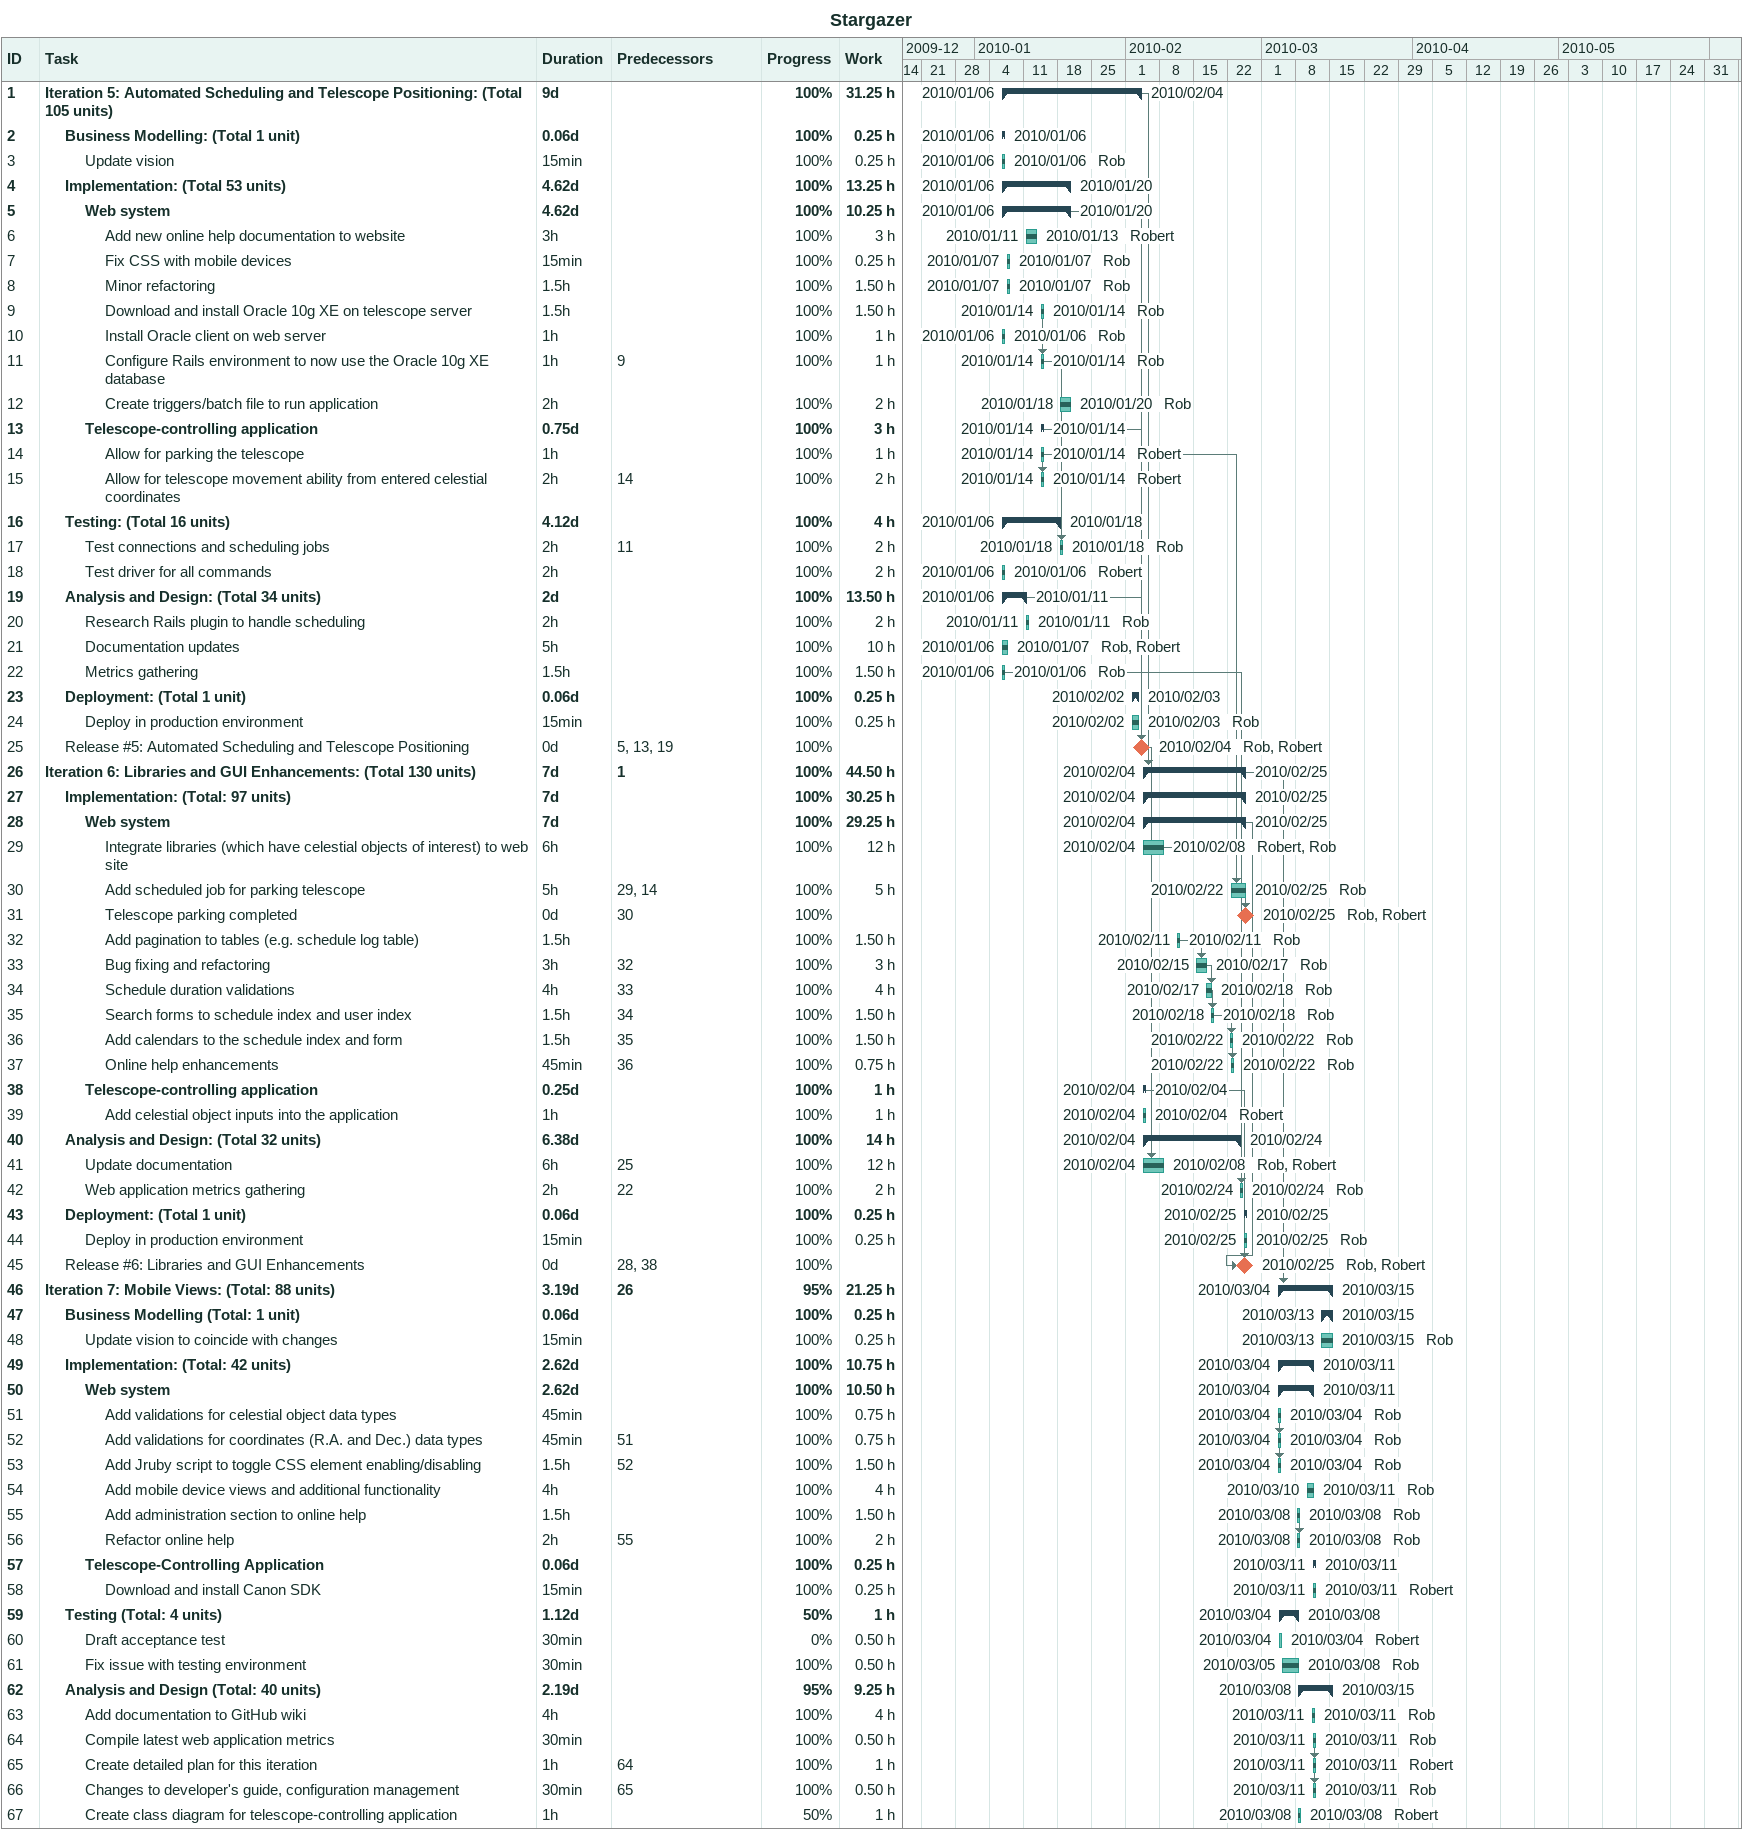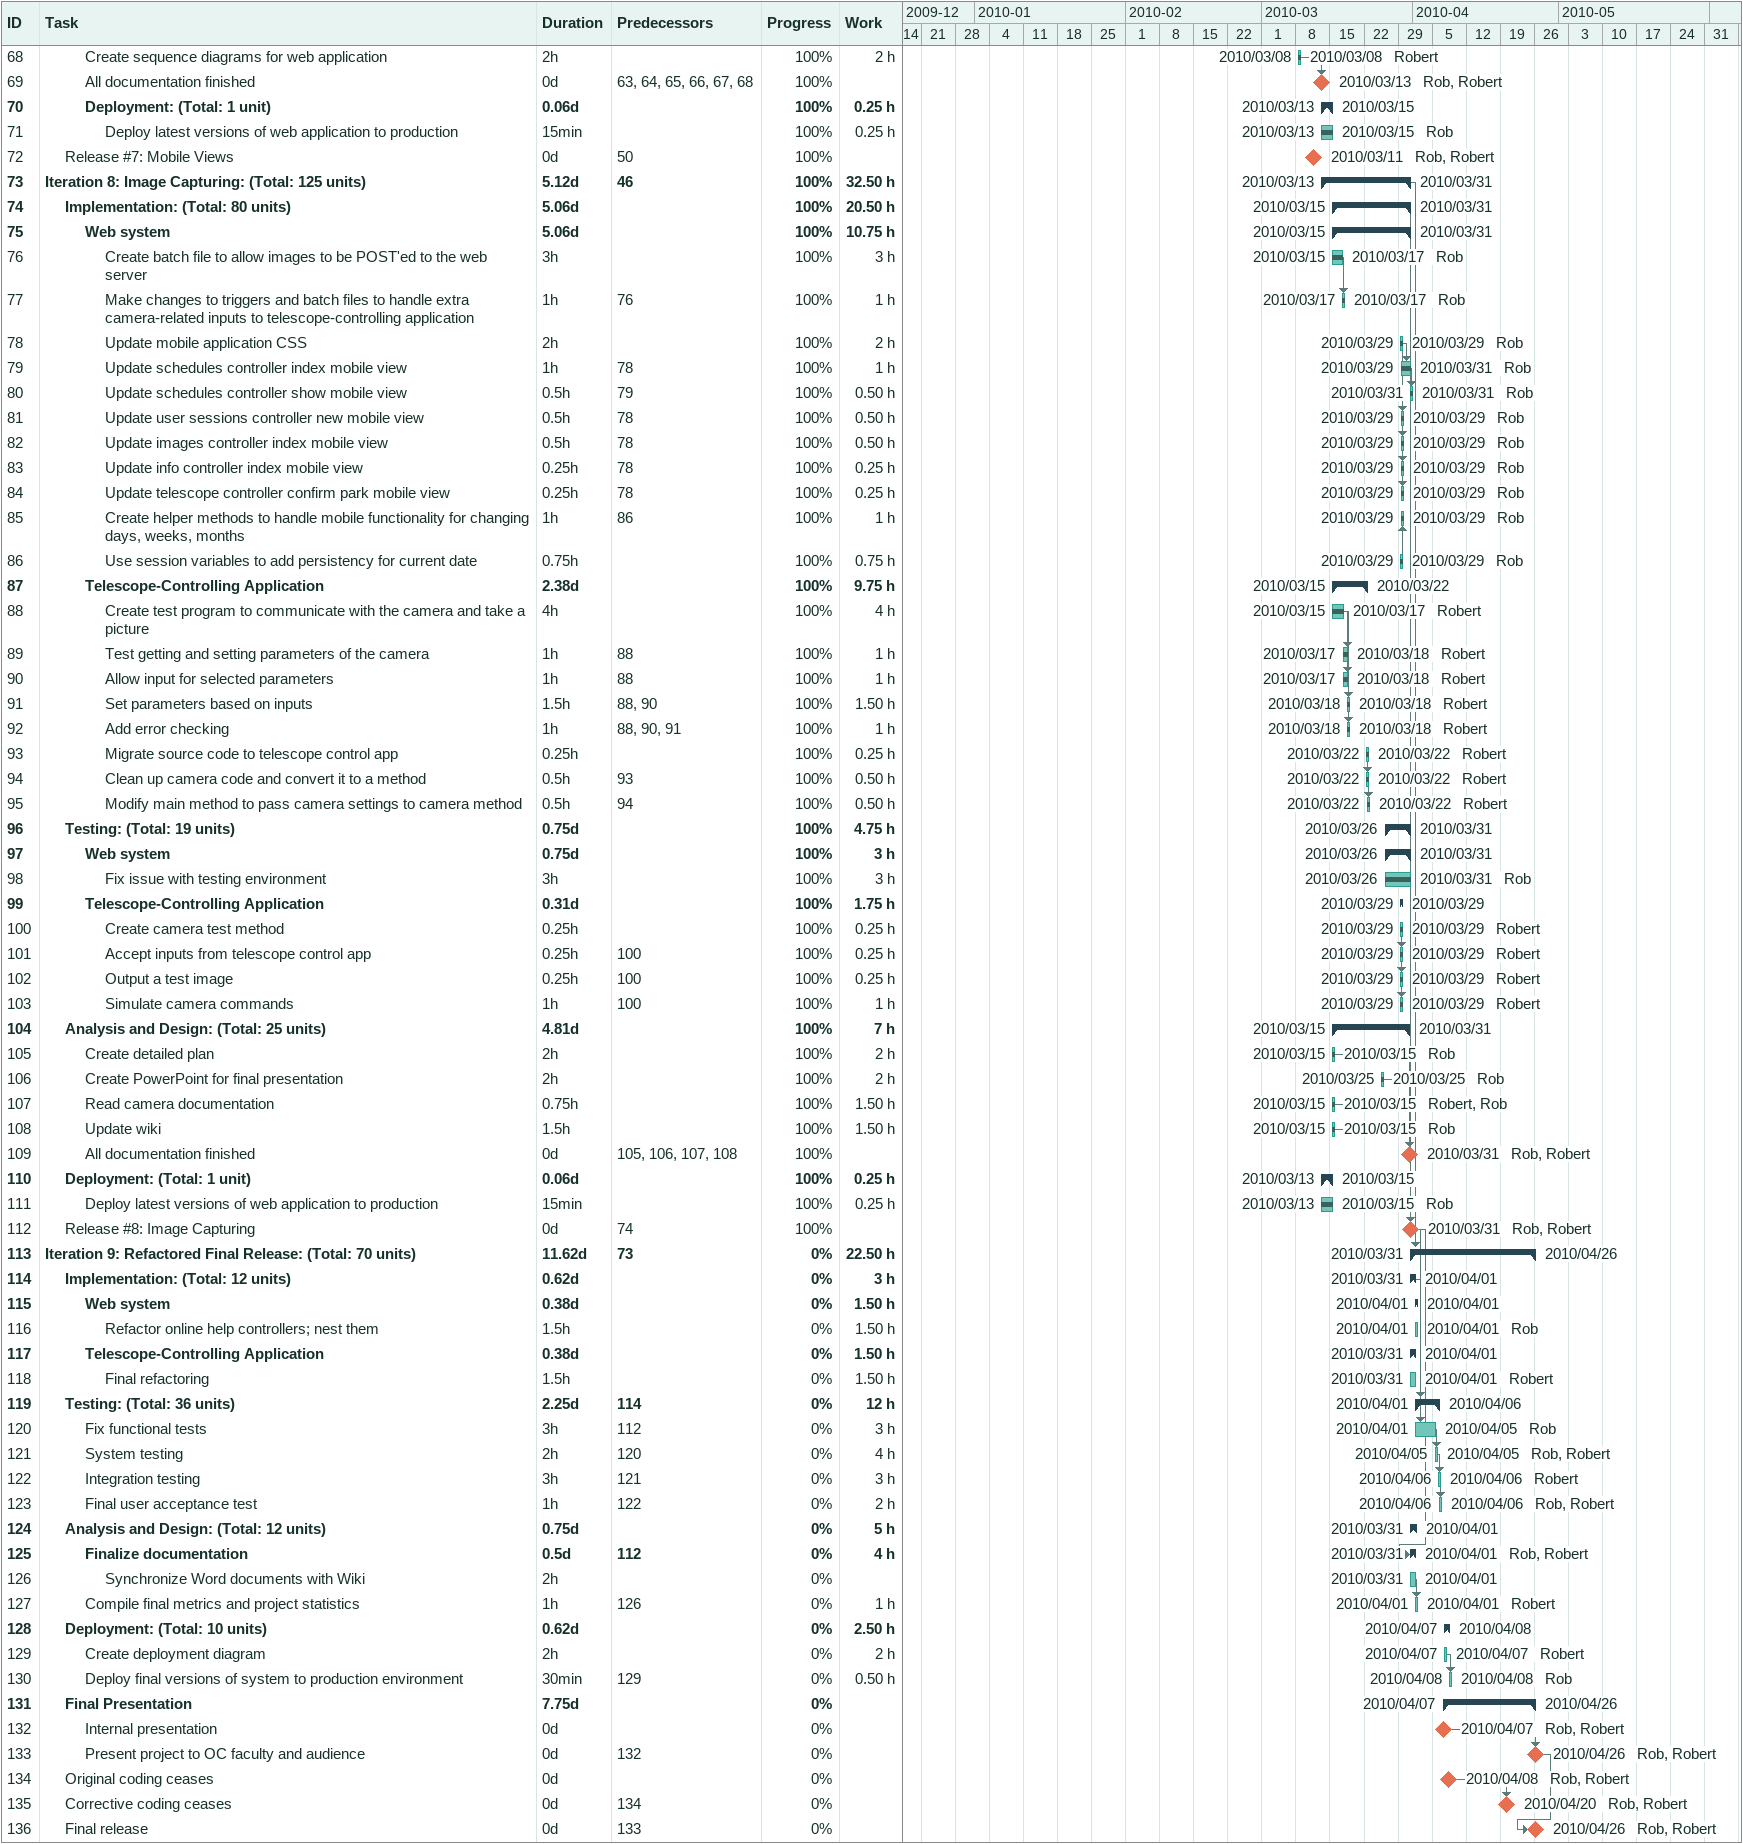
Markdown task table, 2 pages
Stargazer

| ID | Level | Task | Duration | Start | Finish | Predecessors | Resources | % complete | Work (h) |
|---|---|---|---|---|---|---|---|---|---|
| 1 | 1 | **Iteration 5: Automated Scheduling and Telescope Positioning: (Total 105 units)** | 9d | 2010-01-06 | 2010-02-04 |  |  | 100 | 31.25 |
| 2 | 2 | **Business Modelling: (Total 1 unit)** | 0.06d | 2010-01-06 | 2010-01-06 |  |  | 100 | 0.25 |
| 3 | 3 | Update vision | 15min | 2010-01-06 | 2010-01-06 |  | Rob | 100 | 0.25 |
| 4 | 2 | **Implementation: (Total 53 units)** | 4.62d | 2010-01-06 | 2010-01-20 |  |  | 100 | 13.25 |
| 5 | 3 | **Web system** | 4.62d | 2010-01-06 | 2010-01-20 |  |  | 100 | 10.25 |
| 6 | 4 | Add new online help documentation to website | 3h | 2010-01-11 | 2010-01-13 |  | Robert | 100 | 3 |
| 7 | 4 | Fix CSS with mobile devices | 15min | 2010-01-07 | 2010-01-07 |  | Rob | 100 | 0.25 |
| 8 | 4 | Minor refactoring | 1.5h | 2010-01-07 | 2010-01-07 |  | Rob | 100 | 1.50 |
| 9 | 4 | Download and install Oracle 10g XE on telescope server | 1.5h | 2010-01-14 | 2010-01-14 |  | Rob | 100 | 1.50 |
| 10 | 4 | Install Oracle client on web server | 1h | 2010-01-06 | 2010-01-06 |  | Rob | 100 | 1 |
| 11 | 4 | Configure Rails environment to now use the Oracle 10g XE database | 1h | 2010-01-14 | 2010-01-14 | 9 | Rob | 100 | 1 |
| 12 | 4 | Create triggers/batch file to run application | 2h | 2010-01-18 | 2010-01-20 |  | Rob | 100 | 2 |
| 13 | 3 | **Telescope-controlling application** | 0.75d | 2010-01-14 | 2010-01-14 |  |  | 100 | 3 |
| 14 | 4 | Allow for parking the telescope | 1h | 2010-01-14 | 2010-01-14 |  | Robert | 100 | 1 |
| 15 | 4 | Allow for telescope movement ability from entered celestial coordinates | 2h | 2010-01-14 | 2010-01-14 | 14 | Robert | 100 | 2 |
| 16 | 2 | **Testing: (Total 16 units)** | 4.12d | 2010-01-06 | 2010-01-18 |  |  | 100 | 4 |
| 17 | 3 | Test connections and scheduling jobs | 2h | 2010-01-18 | 2010-01-18 | 11 | Rob | 100 | 2 |
| 18 | 3 | Test driver for all commands | 2h | 2010-01-06 | 2010-01-06 |  | Robert | 100 | 2 |
| 19 | 2 | **Analysis and Design: (Total 34 units)** | 2d | 2010-01-06 | 2010-01-11 |  |  | 100 | 13.50 |
| 20 | 3 | Research Rails plugin to handle scheduling | 2h | 2010-01-11 | 2010-01-11 |  | Rob | 100 | 2 |
| 21 | 3 | Documentation updates | 5h | 2010-01-06 | 2010-01-07 |  | Rob, Robert | 100 | 10 |
| 22 | 3 | Metrics gathering | 1.5h | 2010-01-06 | 2010-01-06 |  | Rob | 100 | 1.50 |
| 23 | 2 | **Deployment: (Total 1 unit)** | 0.06d | 2010-02-02 | 2010-02-03 |  |  | 100 | 0.25 |
| 24 | 3 | Deploy in production environment | 15min | 2010-02-02 | 2010-02-03 |  | Rob | 100 | 0.25 |
| 25 | 2 | Release #5: Automated Scheduling and Telescope Positioning | 0d | 2010-02-04 | 2010-02-04 | 5, 13, 19 | Rob, Robert | 100 |  |
| 26 | 1 | **Iteration 6: Libraries and GUI Enhancements: (Total 130 units)** | 7d | 2010-02-04 | 2010-02-25 | 1 |  | 100 | 44.50 |
| 27 | 2 | **Implementation: (Total: 97 units)** | 7d | 2010-02-04 | 2010-02-25 |  |  | 100 | 30.25 |
| 28 | 3 | **Web system** | 7d | 2010-02-04 | 2010-02-25 |  |  | 100 | 29.25 |
| 29 | 4 | Integrate libraries (which have celestial objects of interest) to web site | 6h | 2010-02-04 | 2010-02-08 |  | Robert, Rob | 100 | 12 |
| 30 | 4 | Add scheduled job for parking telescope | 5h | 2010-02-22 | 2010-02-25 | 29, 14 | Rob | 100 | 5 |
| 31 | 4 | Telescope parking completed | 0d | 2010-02-25 | 2010-02-25 | 30 | Rob, Robert | 100 |  |
| 32 | 4 | Add pagination to tables (e.g. schedule log table) | 1.5h | 2010-02-11 | 2010-02-11 |  | Rob | 100 | 1.50 |
| 33 | 4 | Bug fixing and refactoring | 3h | 2010-02-15 | 2010-02-17 | 32 | Rob | 100 | 3 |
| 34 | 4 | Schedule duration validations | 4h | 2010-02-17 | 2010-02-18 | 33 | Rob | 100 | 4 |
| 35 | 4 | Search forms to schedule index and user index | 1.5h | 2010-02-18 | 2010-02-18 | 34 | Rob | 100 | 1.50 |
| 36 | 4 | Add calendars to the schedule index and form | 1.5h | 2010-02-22 | 2010-02-22 | 35 | Rob | 100 | 1.50 |
| 37 | 4 | Online help enhancements | 45min | 2010-02-22 | 2010-02-22 | 36 | Rob | 100 | 0.75 |
| 38 | 3 | **Telescope-controlling application** | 0.25d | 2010-02-04 | 2010-02-04 |  |  | 100 | 1 |
| 39 | 4 | Add celestial object inputs into the application | 1h | 2010-02-04 | 2010-02-04 |  | Robert | 100 | 1 |
| 40 | 2 | **Analysis and Design: (Total 32 units)** | 6.38d | 2010-02-04 | 2010-02-24 |  |  | 100 | 14 |
| 41 | 3 | Update documentation | 6h | 2010-02-04 | 2010-02-08 | 25 | Rob, Robert | 100 | 12 |
| 42 | 3 | Web application metrics gathering | 2h | 2010-02-24 | 2010-02-24 | 22 | Rob | 100 | 2 |
| 43 | 2 | **Deployment: (Total 1 unit)** | 0.06d | 2010-02-25 | 2010-02-25 |  |  | 100 | 0.25 |
| 44 | 3 | Deploy in production environment | 15min | 2010-02-25 | 2010-02-25 |  | Rob | 100 | 0.25 |
| 45 | 2 | Release #6: Libraries and GUI Enhancements | 0d | 2010-02-25 | 2010-02-25 | 28, 38 | Rob, Robert | 100 |  |
| 46 | 1 | **Iteration 7: Mobile Views: (Total: 88 units)** | 3.19d | 2010-03-04 | 2010-03-15 | 26 |  | 95 | 21.25 |
| 47 | 2 | **Business Modelling (Total: 1 unit)** | 0.06d | 2010-03-13 | 2010-03-15 |  |  | 100 | 0.25 |
| 48 | 3 | Update vision to coincide with changes | 15min | 2010-03-13 | 2010-03-15 |  | Rob | 100 | 0.25 |
| 49 | 2 | **Implementation: (Total: 42 units)** | 2.62d | 2010-03-04 | 2010-03-11 |  |  | 100 | 10.75 |
| 50 | 3 | **Web system** | 2.62d | 2010-03-04 | 2010-03-11 |  |  | 100 | 10.50 |
| 51 | 4 | Add validations for celestial object data types | 45min | 2010-03-04 | 2010-03-04 |  | Rob | 100 | 0.75 |
| 52 | 4 | Add validations for coordinates (R.A. and Dec.) data types | 45min | 2010-03-04 | 2010-03-04 | 51 | Rob | 100 | 0.75 |
| 53 | 4 | Add Jruby script to toggle CSS element enabling/disabling | 1.5h | 2010-03-04 | 2010-03-04 | 52 | Rob | 100 | 1.50 |
| 54 | 4 | Add mobile device views and additional functionality | 4h | 2010-03-10 | 2010-03-11 |  | Rob | 100 | 4 |
| 55 | 4 | Add administration section to online help | 1.5h | 2010-03-08 | 2010-03-08 |  | Rob | 100 | 1.50 |
| 56 | 4 | Refactor online help | 2h | 2010-03-08 | 2010-03-08 | 55 | Rob | 100 | 2 |
| 57 | 3 | **Telescope-Controlling Application** | 0.06d | 2010-03-11 | 2010-03-11 |  |  | 100 | 0.25 |
| 58 | 4 | Download and install Canon SDK | 15min | 2010-03-11 | 2010-03-11 |  | Robert | 100 | 0.25 |
| 59 | 2 | **Testing (Total: 4 units)** | 1.12d | 2010-03-04 | 2010-03-08 |  |  | 50 | 1 |
| 60 | 3 | Draft acceptance test | 30min | 2010-03-04 | 2010-03-04 |  | Robert | 0 | 0.50 |
| 61 | 3 | Fix issue with testing environment | 30min | 2010-03-05 | 2010-03-08 |  | Rob | 100 | 0.50 |
| 62 | 2 | **Analysis and Design (Total: 40 units)** | 2.19d | 2010-03-08 | 2010-03-15 |  |  | 95 | 9.25 |
| 63 | 3 | Add documentation to GitHub wiki | 4h | 2010-03-11 | 2010-03-11 |  | Rob | 100 | 4 |
| 64 | 3 | Compile latest web application metrics | 30min | 2010-03-11 | 2010-03-11 |  | Rob | 100 | 0.50 |
| 65 | 3 | Create detailed plan for this iteration | 1h | 2010-03-11 | 2010-03-11 | 64 | Robert | 100 | 1 |
| 66 | 3 | Changes to developer's guide, configuration management | 30min | 2010-03-11 | 2010-03-11 | 65 | Rob | 100 | 0.50 |
| 67 | 3 | Create class diagram for telescope-controlling application | 1h | 2010-03-08 | 2010-03-08 |  | Robert | 50 | 1 |
| 68 | 3 | Create sequence diagrams for web application | 2h | 2010-03-08 | 2010-03-08 |  | Robert | 100 | 2 |
| 69 | 3 | All documentation finished | 0d | 2010-03-13 | 2010-03-13 | 63, 64, 65, 66, 67, 68 | Rob, Robert | 100 |  |
| 70 | 3 | **Deployment: (Total: 1 unit)** | 0.06d | 2010-03-13 | 2010-03-15 |  |  | 100 | 0.25 |
| 71 | 4 | Deploy latest versions of web application to production | 15min | 2010-03-13 | 2010-03-15 |  | Rob | 100 | 0.25 |
| 72 | 2 | Release #7: Mobile Views | 0d | 2010-03-11 | 2010-03-11 | 50 | Rob, Robert | 100 |  |
| 73 | 1 | **Iteration 8: Image Capturing: (Total: 125 units)** | 5.12d | 2010-03-13 | 2010-03-31 | 46 |  | 100 | 32.50 |
| 74 | 2 | **Implementation: (Total: 80 units)** | 5.06d | 2010-03-15 | 2010-03-31 |  |  | 100 | 20.50 |
| 75 | 3 | **Web system** | 5.06d | 2010-03-15 | 2010-03-31 |  |  | 100 | 10.75 |
| 76 | 4 | Create batch file to allow images to be POST'ed to the web server | 3h | 2010-03-15 | 2010-03-17 |  | Rob | 100 | 3 |
| 77 | 4 | Make changes to triggers and batch files to handle extra camera-related inputs to telescope-controlling application | 1h | 2010-03-17 | 2010-03-17 | 76 | Rob | 100 | 1 |
| 78 | 4 | Update mobile application CSS | 2h | 2010-03-29 | 2010-03-29 |  | Rob | 100 | 2 |
| 79 | 4 | Update schedules controller index mobile view | 1h | 2010-03-29 | 2010-03-31 | 78 | Rob | 100 | 1 |
| 80 | 4 | Update schedules controller show mobile view | 0.5h | 2010-03-31 | 2010-03-31 | 79 | Rob | 100 | 0.50 |
| 81 | 4 | Update user sessions controller new mobile view | 0.5h | 2010-03-29 | 2010-03-29 | 78 | Rob | 100 | 0.50 |
| 82 | 4 | Update images controller index mobile view | 0.5h | 2010-03-29 | 2010-03-29 | 78 | Rob | 100 | 0.50 |
| 83 | 4 | Update info controller index mobile view | 0.25h | 2010-03-29 | 2010-03-29 | 78 | Rob | 100 | 0.25 |
| 84 | 4 | Update telescope controller confirm park mobile view | 0.25h | 2010-03-29 | 2010-03-29 | 78 | Rob | 100 | 0.25 |
| 85 | 4 | Create helper methods to handle mobile functionality for changing days, weeks, months | 1h | 2010-03-29 | 2010-03-29 | 86 | Rob | 100 | 1 |
| 86 | 4 | Use session variables to add persistency for current date | 0.75h | 2010-03-29 | 2010-03-29 |  | Rob | 100 | 0.75 |
| 87 | 3 | **Telescope-Controlling Application** | 2.38d | 2010-03-15 | 2010-03-22 |  |  | 100 | 9.75 |
| 88 | 4 | Create test program to communicate with the camera and take a picture | 4h | 2010-03-15 | 2010-03-17 |  | Robert | 100 | 4 |
| 89 | 4 | Test getting and setting parameters of the camera | 1h | 2010-03-17 | 2010-03-18 | 88 | Robert | 100 | 1 |
| 90 | 4 | Allow input for selected parameters | 1h | 2010-03-17 | 2010-03-18 | 88 | Robert | 100 | 1 |
| 91 | 4 | Set parameters based on inputs | 1.5h | 2010-03-18 | 2010-03-18 | 88, 90 | Robert | 100 | 1.50 |
| 92 | 4 | Add error checking | 1h | 2010-03-18 | 2010-03-18 | 88, 90, 91 | Robert | 100 | 1 |
| 93 | 4 | Migrate source code to telescope control app | 0.25h | 2010-03-22 | 2010-03-22 |  | Robert | 100 | 0.25 |
| 94 | 4 | Clean up camera code and convert it to a method | 0.5h | 2010-03-22 | 2010-03-22 | 93 | Robert | 100 | 0.50 |
| 95 | 4 | Modify main method to pass camera settings to camera method | 0.5h | 2010-03-22 | 2010-03-22 | 94 | Robert | 100 | 0.50 |
| 96 | 2 | **Testing: (Total: 19 units)** | 0.75d | 2010-03-26 | 2010-03-31 |  |  | 100 | 4.75 |
| 97 | 3 | **Web system** | 0.75d | 2010-03-26 | 2010-03-31 |  |  | 100 | 3 |
| 98 | 4 | Fix issue with testing environment | 3h | 2010-03-26 | 2010-03-31 |  | Rob | 100 | 3 |
| 99 | 3 | **Telescope-Controlling Application** | 0.31d | 2010-03-29 | 2010-03-29 |  |  | 100 | 1.75 |
| 100 | 4 | Create camera test method | 0.25h | 2010-03-29 | 2010-03-29 |  | Robert | 100 | 0.25 |
| 101 | 4 | Accept inputs from telescope control app | 0.25h | 2010-03-29 | 2010-03-29 | 100 | Robert | 100 | 0.25 |
| 102 | 4 | Output a test image | 0.25h | 2010-03-29 | 2010-03-29 | 100 | Robert | 100 | 0.25 |
| 103 | 4 | Simulate camera commands | 1h | 2010-03-29 | 2010-03-29 | 100 | Robert | 100 | 1 |
| 104 | 2 | **Analysis and Design: (Total: 25 units)** | 4.81d | 2010-03-15 | 2010-03-31 |  |  | 100 | 7 |
| 105 | 3 | Create detailed plan | 2h | 2010-03-15 | 2010-03-15 |  | Rob | 100 | 2 |
| 106 | 3 | Create PowerPoint for final presentation | 2h | 2010-03-25 | 2010-03-25 |  | Rob | 100 | 2 |
| 107 | 3 | Read camera documentation | 0.75h | 2010-03-15 | 2010-03-15 |  | Robert, Rob | 100 | 1.50 |
| 108 | 3 | Update wiki | 1.5h | 2010-03-15 | 2010-03-15 |  | Rob | 100 | 1.50 |
| 109 | 3 | All documentation finished | 0d | 2010-03-31 | 2010-03-31 | 105, 106, 107, 108 | Rob, Robert | 100 |  |
| 110 | 2 | **Deployment: (Total: 1 unit)** | 0.06d | 2010-03-13 | 2010-03-15 |  |  | 100 | 0.25 |
| 111 | 3 | Deploy latest versions of web application to production | 15min | 2010-03-13 | 2010-03-15 |  | Rob | 100 | 0.25 |
| 112 | 2 | Release #8: Image Capturing | 0d | 2010-03-31 | 2010-03-31 | 74 | Rob, Robert | 100 |  |
| 113 | 1 | **Iteration 9: Refactored Final Release: (Total: 70 units)** | 11.62d | 2010-03-31 | 2010-04-26 | 73 |  | 0 | 22.50 |
| 114 | 2 | **Implementation: (Total: 12 units)** | 0.62d | 2010-03-31 | 2010-04-01 |  |  | 0 | 3 |
| 115 | 3 | **Web system** | 0.38d | 2010-04-01 | 2010-04-01 |  |  | 0 | 1.50 |
| 116 | 4 | Refactor online help controllers; nest them | 1.5h | 2010-04-01 | 2010-04-01 |  | Rob | 0 | 1.50 |
| 117 | 3 | **Telescope-Controlling Application** | 0.38d | 2010-03-31 | 2010-04-01 |  |  | 0 | 1.50 |
| 118 | 4 | Final refactoring | 1.5h | 2010-03-31 | 2010-04-01 |  | Robert | 0 | 1.50 |
| 119 | 2 | **Testing: (Total: 36 units)** | 2.25d | 2010-04-01 | 2010-04-06 | 114 |  | 0 | 12 |
| 120 | 3 | Fix functional tests | 3h | 2010-04-01 | 2010-04-05 | 112 | Rob | 0 | 3 |
| 121 | 3 | System testing | 2h | 2010-04-05 | 2010-04-05 | 120 | Rob, Robert | 0 | 4 |
| 122 | 3 | Integration testing | 3h | 2010-04-06 | 2010-04-06 | 121 | Robert | 0 | 3 |
| 123 | 3 | Final user acceptance test | 1h | 2010-04-06 | 2010-04-06 | 122 | Rob, Robert | 0 | 2 |
| 124 | 2 | **Analysis and Design: (Total: 12 units)** | 0.75d | 2010-03-31 | 2010-04-01 |  |  | 0 | 5 |
| 125 | 3 | **Finalize documentation** | 0.5d | 2010-03-31 | 2010-04-01 | 112 | Rob, Robert | 0 | 4 |
| 126 | 4 | Synchronize Word documents with Wiki | 2h | 2010-03-31 | 2010-04-01 |  |  | 0 |  |
| 127 | 3 | Compile final metrics and project statistics | 1h | 2010-04-01 | 2010-04-01 | 126 | Robert | 0 | 1 |
| 128 | 2 | **Deployment: (Total: 10 units)** | 0.62d | 2010-04-07 | 2010-04-08 |  |  | 0 | 2.50 |
| 129 | 3 | Create deployment diagram | 2h | 2010-04-07 | 2010-04-07 |  | Robert | 0 | 2 |
| 130 | 3 | Deploy final versions of system to production environment | 30min | 2010-04-08 | 2010-04-08 | 129 | Rob | 0 | 0.50 |
| 131 | 2 | **Final Presentation** | 7.75d | 2010-04-07 | 2010-04-26 |  |  | 0 |  |
| 132 | 3 | Internal presentation | 0d | 2010-04-07 | 2010-04-07 |  | Rob, Robert | 0 |  |
| 133 | 3 | Present project to OC faculty and audience | 0d | 2010-04-26 | 2010-04-26 | 132 | Rob, Robert | 0 |  |
| 134 | 2 | Original coding ceases | 0d | 2010-04-08 | 2010-04-08 |  | Rob, Robert | 0 |  |
| 135 | 2 | Corrective coding ceases | 0d | 2010-04-20 | 2010-04-20 | 134 | Rob, Robert | 0 |  |
| 136 | 2 | Final release | 0d | 2010-04-26 | 2010-04-26 | 133 | Rob, Robert | 0 |  |
